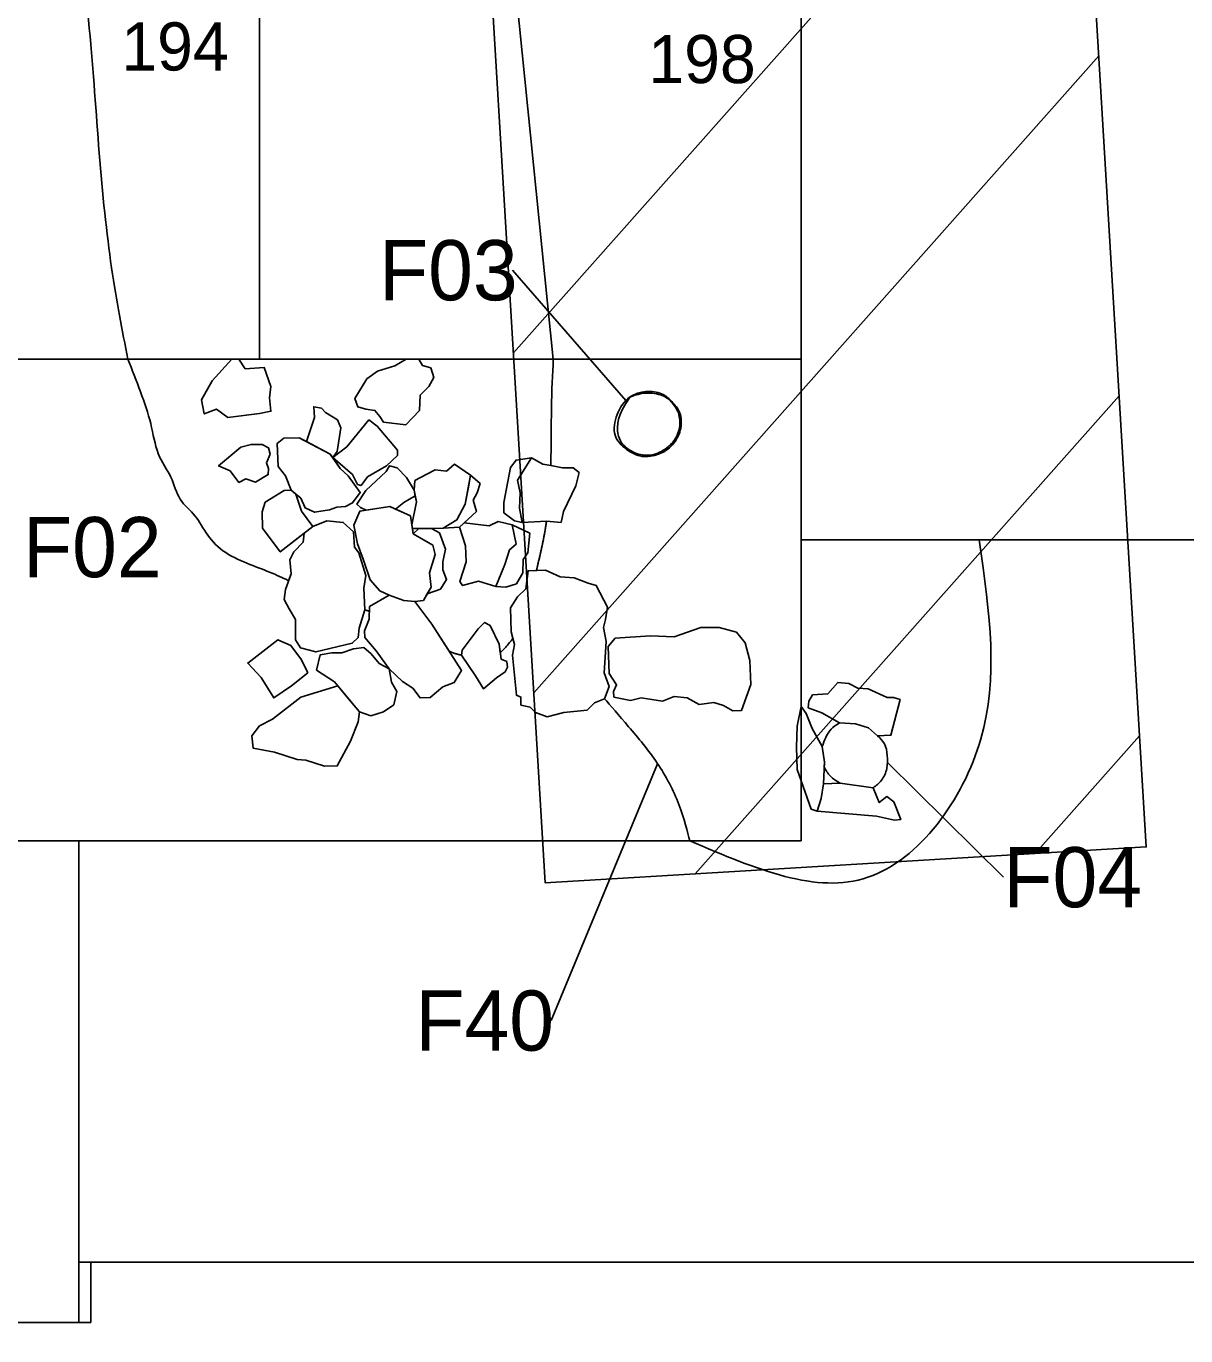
# Model space of a CAD drawing. Extents: x -271.8 to -179.5, y -302.5 to -251.
# Drawn here: x -207.94 to -198.31, y -283.11 to -272.23 of the extents above; entities that cross this region are included whole.
import ezdxf

# ---------------------------------------------------------------- set-up
doc = ezdxf.new("R2010")
doc.units = 0
for name, color, linetype in [('1809 Stonehouse Outline', 7, 'Continuous'), ('Feature 15', 7, 'Continuous'), ('Feature Labels', 7, 'Continuous'), ('Limits of Excavation', 7, 'Continuous'), ('Pi Sunyer Trench', 7, 'Continuous'), ('Posthole', 7, 'Continuous'), ('Postmolds', 7, 'Continuous'), ('Pre-1957 Trench west of 1809 Stonehouse', 7, 'Continuous'), ('Quadrat Boundaries', 7, 'Continuous'), ('Quadrat Numbers', 7, 'Continuous'), ('Stone', 7, 'Continuous')]:
    doc.layers.add(name, color=color, linetype=linetype)

msp = doc.modelspace()

# ---------------------------------------------------------------- linework, layer by layer
at = {"layer": '1809 Stonehouse Outline'}
msp.add_lwpolyline([(-181.041, -259.035), (-201.5, -259.035), (-201.5, -276.5), (-181.041, -276.5)], close=True, dxfattribs=at)
at = {"layer": 'Feature 15'}
for p, q in [((-204.877, -262), (-203.559, -275)), ((-201.5, -276.5), (-201.5, -262)), ((-200.021, -276.5), (-201.5, -276.5))]:
    msp.add_line(p, q, dxfattribs=at)
for points in [[(-203.58, -275.881), (-203.482, -275.901), (-203.395, -275.901), (-203.344, -275.941), (-203.371, -276.052), (-203.475, -276.264), (-203.495, -276.355), (-203.616, -276.344)], [(-203.699, -276.755), (-203.623, -276.751), (-203.502, -276.808), (-203.385, -276.815), (-203.27, -276.859), (-203.203, -276.879), (-203.109, -277.06), (-203.126, -277.161), (-203.143, -277.228), (-203.119, -277.343), (-203.136, -277.605), (-203.096, -277.719), (-203.133, -277.819)], [(-202.752, -277.296), (-202.555, -277.304), (-202.335, -277.227), (-202.181, -277.227), (-202.038, -277.266), (-201.965, -277.354), (-201.926, -277.501), (-201.919, -277.702), (-201.996, -277.918), (-202.069, -277.921), (-202.146, -277.875), (-202.227, -277.852), (-202.347, -277.867), (-202.447, -277.813), (-202.555, -277.802), (-202.651, -277.84), (-202.829, -277.813), (-202.918, -277.833), (-203.056, -277.806), (-203.06, -277.759), (-203.033, -277.705), (-203.095, -277.609), (-203.103, -277.385), (-203.045, -277.316), (-202.752, -277.296)], [(-201.182, -278.02), (-201.329, -277.938), (-201.441, -277.894), (-201.438, -277.841), (-201.405, -277.788), (-201.279, -277.779), (-201.196, -277.685), (-201.105, -277.694), (-201.029, -277.732), (-200.943, -277.738), (-200.785, -277.808), (-200.735, -277.808), (-200.679, -277.826), (-200.755, -278.123), (-200.867, -278.129)], [(-201.367, -278.753), (-201.417, -278.738), (-201.535, -278.406), (-201.538, -278.223), (-201.535, -278.047), (-201.5, -277.885), (-201.458, -277.941), (-201.408, -278.067), (-201.326, -278.217)], [(-200.902, -278.559), (-200.852, -278.682), (-200.79, -278.632), (-200.732, -278.677), (-200.673, -278.824), (-200.726, -278.827), (-200.876, -278.794), (-201.367, -278.753)]]:
    msp.add_lwpolyline(points, dxfattribs=at)
for points in [[(-203.559, -275), (-203.565, -275.116), (-203.579, -275.409), (-203.575, -275.702), (-203.58, -275.881)], [(-202.921, -275.312), (-202.884, -275.287), (-202.788, -275.258), (-202.654, -275.276), (-202.561, -275.358), (-202.492, -275.454), (-202.494, -275.59), (-202.559, -275.719), (-202.681, -275.796), (-202.825, -275.821), (-202.952, -275.757), (-203.07, -275.641), (-203.041, -275.456), (-202.972, -275.346), (-202.921, -275.312)], [(-203.616, -276.344), (-203.625, -276.411), (-203.649, -276.549), (-203.683, -276.684), (-203.699, -276.755)], [(-202.425, -279), (-201.863, -279.239), (-200.884, -279.656), (-199.79, -278.162), (-199.933, -277.13), (-200.021, -276.5)], [(-203.133, -277.819), (-203.088, -277.873), (-202.939, -278.045), (-202.684, -278.345), (-202.499, -278.7), (-202.443, -278.929), (-202.425, -279)], [(-201.326, -278.217), (-201.316, -278.19), (-201.299, -278.141), (-201.256, -278.067), (-201.21, -278.038), (-201.182, -278.02)], [(-200.867, -278.129), (-200.846, -278.147), (-200.801, -278.185), (-200.782, -278.291), (-200.782, -278.4), (-200.828, -278.504), (-200.879, -278.542), (-200.902, -278.559)]]:
    msp.add_open_spline(points, degree=3, dxfattribs=at)
at = {"layer": 'Feature Labels'}
for p, q in [((-202.957, -275.343), (-203.897, -274.26)), ((-203.578, -280.493), (-202.695, -278.361)), ((-199.821, -279.302), (-200.784, -278.348))]:
    msp.add_line(p, q, dxfattribs=at)
at = {"layer": 'Limits of Excavation'}
msp.add_lwpolyline([(-260, -282.5), (-230, -282.5), (-230, -288), (-222, -288), (-222, -283), (-220, -283), (-215.9, -283), (-207.4, -283), (-207.4, -282.5), (-195.9, -282.5), (-195.9, -276.5), (-201.5, -276.5), (-201.5, -262), (-218.4, -262), (-218.4, -260), (-202, -260), (-202, -258.089)], dxfattribs=at)
at = {"layer": 'Pi Sunyer Trench'}
for p, q in [((-203.89, -274.947), (-199.198, -269.657)), ((-203.72, -277.771), (-199.029, -272.48)), ((-202.381, -279.275), (-198.859, -275.303)), ((-199.558, -279.105), (-198.69, -278.127))]:
    msp.add_line(p, q, dxfattribs=at)
msp.add_lwpolyline([(-199.952, -257.089), (-204.943, -257.389), (-203.626, -279.349), (-198.635, -279.05)], close=True, dxfattribs=at)
at = {"layer": 'Posthole'}
msp.add_open_spline([(-202.921, -275.312), (-203.029, -275.464), (-203.041, -275.644), (-202.949, -275.75), (-202.818, -275.807), (-202.692, -275.79), (-202.566, -275.707), (-202.503, -275.584), (-202.506, -275.455), (-202.569, -275.355), (-202.643, -275.295), (-202.792, -275.269), (-202.921, -275.312), (-202.921, -275.312), (-202.921, -275.312)], degree=3, dxfattribs=at)
at = {"layer": 'Postmolds'}
msp.add_line((-201.176, -278.521), (-200.902, -278.559), dxfattribs=at)
for points in [[(-200.867, -278.129), (-200.94, -278.061), (-201.049, -278.029), (-201.182, -278.02)], [(-201.326, -278.217), (-201.308, -278.347), (-201.31, -278.388)]]:
    msp.add_lwpolyline(points, dxfattribs=at)
for points in [[(-201.182, -278.02), (-201.21, -278.038), (-201.256, -278.067), (-201.299, -278.141), (-201.316, -278.19), (-201.326, -278.217)], [(-200.902, -278.559), (-200.879, -278.542), (-200.828, -278.504), (-200.782, -278.4), (-200.782, -278.291), (-200.801, -278.185), (-200.846, -278.147), (-200.867, -278.129)], [(-201.31, -278.388), (-201.295, -278.413), (-201.263, -278.469), (-201.207, -278.502), (-201.176, -278.521)]]:
    msp.add_open_spline(points, degree=3, dxfattribs=at)
at = {"layer": 'Pre-1957 Trench west of 1809 Stonehouse'}
for p, q in [((-203.559, -275), (-204.877, -262)), ((-204.869, -276.245), (-204.745, -276.301)), ((-204.745, -276.301), (-204.734, -276.375)), ((-204.675, -276.405), (-204.729, -276.405)), ((-204.729, -276.405), (-204.722, -276.449)), ((-204.722, -276.449), (-204.675, -276.405)), ((-204.473, -276.402), (-204.571, -276.405)), ((-204.339, -276.395), (-204.473, -276.402)), ((-203.616, -276.344), (-203.818, -276.355))]:
    msp.add_line(p, q, dxfattribs=at)
for points in [[(-206.172, -275), (-206.117, -275.079), (-205.96, -275.068), (-205.904, -275.225), (-205.915, -275.32), (-205.904, -275.432), (-205.999, -275.449), (-206.262, -275.482), (-206.357, -275.415), (-206.458, -275.454), (-206.48, -275.337), (-206.391, -275.18), (-206.228, -275), (-206.172, -275)], [(-204.677, -275), (-204.646, -275.051), (-204.577, -275.071), (-204.55, -275.152), (-204.592, -275.225), (-204.666, -275.298), (-204.669, -275.425), (-204.785, -275.545), (-204.97, -275.522), (-205.001, -275.476), (-205.04, -275.425), (-205.117, -275.414), (-205.182, -275.395), (-205.206, -275.325), (-205.109, -275.163), (-205.02, -275.098), (-204.874, -275.055), (-204.78, -275), (-204.677, -275)], [(-205.608, -275.684), (-205.542, -275.484), (-205.548, -275.394), (-205.484, -275.407), (-205.451, -275.441), (-205.35, -275.504), (-205.323, -275.568), (-205.353, -275.767), (-205.391, -275.816)], [(-205.391, -275.816), (-205.273, -275.726), (-205.091, -275.504), (-205.021, -275.555), (-204.853, -275.756), (-204.853, -275.8), (-204.943, -275.884), (-205.101, -275.975), (-205.155, -276.049), (-205.185, -276.039), (-205.226, -275.958), (-205.391, -275.816)], [(-205.736, -276.086), (-205.783, -275.968), (-205.844, -275.891), (-205.851, -275.699), (-205.797, -275.656), (-205.669, -275.652), (-205.608, -275.684)], [(-205.977, -275.707), (-205.923, -275.734), (-205.911, -275.788), (-205.942, -275.861), (-205.923, -275.908), (-205.927, -275.958), (-206.031, -276.02), (-206.112, -275.993), (-206.17, -276.023), (-206.243, -275.927), (-206.339, -275.885), (-206.154, -275.73), (-206.069, -275.707), (-205.977, -275.707)], [(-205.391, -275.816), (-205.33, -275.908), (-205.263, -275.968), (-205.162, -276.106), (-205.226, -276.193), (-205.286, -276.224), (-205.357, -276.227), (-205.417, -276.25), (-205.542, -276.271), (-205.619, -276.234), (-205.656, -276.153), (-205.696, -276.119)], [(-205.114, -276.253), (-205.159, -276.23), (-205.192, -276.203), (-205.115, -276.089), (-204.947, -275.931), (-204.92, -275.884), (-204.856, -275.901), (-204.779, -275.982), (-204.715, -276.086)], [(-204.715, -276.086), (-204.708, -276.008), (-204.608, -275.955), (-204.54, -275.918), (-204.446, -275.928), (-204.379, -275.871), (-204.248, -275.961)], [(-203.818, -276.355), (-203.882, -276.341), (-203.969, -276.274), (-203.969, -276.19), (-203.915, -275.898), (-203.868, -275.837), (-203.741, -275.817)], [(-203.741, -275.817), (-203.647, -275.871), (-203.58, -275.881)], [(-204.248, -275.961), (-204.167, -276.032), (-204.191, -276.109), (-204.224, -276.17), (-204.198, -276.264), (-204.3, -276.359)], [(-205.628, -276.445), (-205.827, -276.6), (-205.975, -276.402), (-205.978, -276.267), (-205.951, -276.187), (-205.794, -276.089), (-205.736, -276.086)], [(-205.696, -276.119), (-205.649, -276.261), (-205.555, -276.388)], [(-204.705, -276.135), (-204.799, -276.19), (-204.869, -276.245)], [(-204.734, -276.375), (-204.695, -276.183), (-204.705, -276.135)], [(-204.923, -276.96), (-205.001, -276.923), (-205.081, -276.832), (-205.138, -276.66), (-205.185, -276.533), (-205.216, -276.378), (-205.165, -276.261), (-205.114, -276.253)], [(-205.555, -276.388), (-205.441, -276.341), (-205.303, -276.355), (-205.219, -276.432), (-205.209, -276.56), (-205.175, -276.607), (-205.115, -276.795), (-205.132, -276.902), (-205.123, -277.08)], [(-204.571, -276.405), (-204.503, -276.442), (-204.453, -276.576), (-204.476, -276.681), (-204.476, -276.748), (-204.446, -276.828), (-204.497, -276.909), (-204.606, -276.948)], [(-204.036, -276.886), (-204.181, -276.842), (-204.312, -276.879), (-204.335, -276.845), (-204.282, -276.681), (-204.288, -276.55), (-204.339, -276.395)], [(-204.3, -276.359), (-204.093, -276.382), (-204.016, -276.348), (-203.902, -276.375)], [(-203.902, -276.375), (-203.754, -276.445), (-203.771, -276.607), (-203.808, -276.664), (-203.811, -276.775), (-203.865, -276.865), (-203.952, -276.892), (-204.036, -276.886)], [(-205.757, -276.839), (-205.736, -276.781), (-205.747, -276.667), (-205.713, -276.6), (-205.636, -276.519), (-205.628, -276.445)], [(-203.895, -277.32), (-203.909, -277.265), (-203.915, -277.064), (-203.855, -276.973), (-203.788, -276.906), (-203.768, -276.758), (-203.699, -276.755)], [(-205.086, -277.096), (-205.085, -277.054), (-204.923, -276.96)], [(-204.606, -276.948), (-204.638, -277.003), (-204.708, -277.013)], [(-204.708, -277.013), (-204.567, -277.201), (-204.424, -277.425)], [(-204.322, -277.458), (-204.315, -277.417), (-204.184, -277.238), (-204.13, -277.185), (-204.083, -277.212), (-204.009, -277.366), (-204, -277.438)]]:
    msp.add_lwpolyline(points, dxfattribs=at)
for points, degree in [([(-207.511, -270), (-207.528, -270.418), (-207.554, -271.087), (-207.396, -272.279), (-207.338, -273.287), (-207.234, -274.29), (-207.14, -274.756), (-207.092, -275)], 3), ([(-207.092, -275), (-207.058, -275.085), (-206.984, -275.273), (-206.894, -275.534), (-206.856, -275.797), (-206.721, -275.975), (-206.676, -276.175), (-206.521, -276.294), (-206.441, -276.464), (-206.291, -276.615), (-206.074, -276.708), (-205.891, -276.775), (-205.782, -276.827), (-205.757, -276.839)], 3), ([(-203.58, -275.881), (-203.575, -275.702), (-203.579, -275.409), (-203.565, -275.116), (-203.559, -275)], 3), ([(-203.651, -276.543), (-203.637, -276.478), (-203.625, -276.411), (-203.616, -276.344)], 2), ([(-203.699, -276.755), (-203.683, -276.684), (-203.666, -276.614), (-203.651, -276.543)], 2), ([(-205.123, -277.08), (-205.111, -277.085), (-205.098, -277.09), (-205.086, -277.096)], 2), ([(-204, -277.438), (-203.969, -277.408), (-203.934, -277.365), (-203.9, -277.326), (-203.895, -277.32)], 3), ([(-204.424, -277.425), (-204.392, -277.439), (-204.357, -277.449), (-204.322, -277.458)], 2)]:
    msp.add_open_spline(points, degree=degree, dxfattribs=at)
at = {"layer": 'Quadrat Boundaries'}
for p, q in [((-210, -275), (-201.5, -275)), ((-201.5, -275), (-201.5, -279)), ((-201.5, -276.5), (-196, -276.5)), ((-220, -279), (-207.6, -279)), ((-201.5, -279), (-207.6, -279)), ((-207.5, -279), (-207.5, -283)), ((-207.5, -282.5), (-207.5, -279)), ((-196, -282.5), (-207.5, -282.5)), ((-207.5, -283), (-216, -283))]:
    msp.add_line(p, q, dxfattribs=at)
for points in [[(-206, -272), (-206, -275)], [(-201.5, -272), (-201.5, -275)]]:
    msp.add_lwpolyline(points, dxfattribs=at)
at = {"layer": 'Stone'}
for points in [[(-206.228, -275), (-206.391, -275.18), (-206.48, -275.337), (-206.458, -275.454), (-206.357, -275.415), (-206.262, -275.482), (-205.999, -275.449), (-205.904, -275.432), (-205.915, -275.32), (-205.904, -275.225), (-205.96, -275.068), (-206.117, -275.079), (-206.172, -275)], [(-204.78, -275), (-204.874, -275.055), (-205.02, -275.098), (-205.109, -275.163), (-205.206, -275.325), (-205.182, -275.395), (-205.117, -275.414), (-205.04, -275.425), (-205.001, -275.476), (-204.97, -275.522), (-204.785, -275.545), (-204.669, -275.425), (-204.666, -275.298), (-204.592, -275.225), (-204.55, -275.152), (-204.577, -275.071), (-204.646, -275.051), (-204.677, -275)], [(-205.411, -275.787), (-205.608, -275.684), (-205.542, -275.484), (-205.548, -275.394), (-205.484, -275.407), (-205.451, -275.441), (-205.35, -275.504), (-205.323, -275.568), (-205.353, -275.767), (-205.391, -275.816)], [(-205.391, -275.816), (-205.273, -275.726), (-205.091, -275.504), (-205.021, -275.555), (-204.853, -275.756), (-204.853, -275.8), (-204.943, -275.884), (-205.101, -275.975), (-205.155, -276.049), (-205.185, -276.039), (-205.226, -275.958)], [(-205.669, -275.652), (-205.797, -275.656), (-205.851, -275.699), (-205.844, -275.891), (-205.783, -275.968), (-205.736, -276.086), (-205.656, -276.153), (-205.619, -276.234), (-205.542, -276.271), (-205.417, -276.25), (-205.357, -276.227), (-205.286, -276.224), (-205.226, -276.193), (-205.162, -276.106), (-205.263, -275.968), (-205.33, -275.908), (-205.411, -275.787)], [(-206.069, -275.707), (-206.154, -275.73), (-206.339, -275.885), (-206.243, -275.927), (-206.17, -276.023), (-206.112, -275.993), (-206.031, -276.02), (-205.927, -275.958), (-205.923, -275.908), (-205.942, -275.861), (-205.911, -275.788), (-205.923, -275.734), (-205.977, -275.707)], [(-204.917, -276.224), (-205.114, -276.253), (-205.159, -276.23), (-205.192, -276.203), (-205.115, -276.089), (-204.947, -275.931), (-204.92, -275.884), (-204.856, -275.901), (-204.779, -275.982), (-204.715, -276.086), (-204.705, -276.135), (-204.799, -276.19), (-204.869, -276.245)], [(-204.571, -276.405), (-204.675, -276.405), (-204.729, -276.405), (-204.734, -276.375), (-204.695, -276.183), (-204.715, -276.086), (-204.708, -276.008), (-204.608, -275.955), (-204.54, -275.918), (-204.446, -275.928), (-204.379, -275.871), (-204.248, -275.961), (-204.265, -276.076), (-204.292, -276.203), (-204.359, -276.334), (-204.473, -276.402)], [(-203.741, -275.817), (-203.855, -276.005), (-203.835, -276.109), (-203.838, -276.173), (-203.841, -276.237), (-203.818, -276.355), (-203.882, -276.341), (-203.969, -276.274), (-203.969, -276.19), (-203.915, -275.898), (-203.868, -275.837)], [(-203.741, -275.817), (-203.855, -276.005), (-203.835, -276.109), (-203.841, -276.237), (-203.818, -276.355), (-203.616, -276.344), (-203.495, -276.355), (-203.475, -276.264), (-203.371, -276.052), (-203.344, -275.941), (-203.395, -275.901), (-203.482, -275.901), (-203.58, -275.881), (-203.647, -275.871)], [(-204.473, -276.402), (-204.359, -276.334), (-204.292, -276.203), (-204.248, -275.961), (-204.167, -276.032), (-204.191, -276.109), (-204.224, -276.17), (-204.198, -276.264), (-204.339, -276.395)], [(-205.696, -276.119), (-205.736, -276.086), (-205.794, -276.089), (-205.951, -276.187), (-205.978, -276.267), (-205.975, -276.402), (-205.827, -276.6), (-205.555, -276.388), (-205.649, -276.261)], [(-204.708, -277.013), (-204.799, -277.003), (-204.923, -276.96), (-205.001, -276.923), (-205.081, -276.832), (-205.138, -276.66), (-205.185, -276.533), (-205.216, -276.378), (-205.165, -276.261), (-204.917, -276.224), (-204.745, -276.301), (-204.722, -276.449), (-204.56, -276.543), (-204.54, -276.62), (-204.587, -276.775), (-204.574, -276.892), (-204.638, -277.003)], [(-205.555, -276.388), (-205.628, -276.445), (-205.636, -276.519), (-205.713, -276.6), (-205.747, -276.667), (-205.736, -276.781), (-205.783, -276.912), (-205.794, -276.996), (-205.753, -277.074), (-205.699, -277.161), (-205.699, -277.329), (-205.659, -277.396), (-205.531, -277.43), (-205.229, -277.359), (-205.179, -277.312), (-205.172, -277.232), (-205.123, -277.08), (-205.132, -276.902), (-205.115, -276.795), (-205.175, -276.607), (-205.209, -276.56), (-205.219, -276.432), (-205.303, -276.355), (-205.441, -276.341)], [(-204.722, -276.449), (-204.675, -276.405), (-204.571, -276.405), (-204.503, -276.442), (-204.453, -276.576), (-204.476, -276.681), (-204.476, -276.748), (-204.446, -276.828), (-204.497, -276.909), (-204.606, -276.948), (-204.574, -276.892), (-204.587, -276.775), (-204.54, -276.62), (-204.56, -276.543)], [(-204.339, -276.395), (-204.3, -276.359), (-204.093, -276.382), (-204.016, -276.348), (-203.902, -276.375), (-203.868, -276.536), (-203.922, -276.583), (-203.962, -276.704), (-204.036, -276.886), (-204.181, -276.842), (-204.312, -276.879), (-204.335, -276.845), (-204.282, -276.681), (-204.288, -276.55)], [(-203.902, -276.375), (-203.868, -276.536), (-203.922, -276.583), (-203.962, -276.704), (-204.036, -276.886), (-203.952, -276.892), (-203.865, -276.865), (-203.811, -276.775), (-203.808, -276.664), (-203.771, -276.607), (-203.754, -276.445)], [(-203.828, -277.874), (-203.828, -277.806), (-203.865, -277.79), (-203.899, -277.457), (-203.882, -277.37), (-203.909, -277.265), (-203.915, -277.064), (-203.855, -276.973), (-203.788, -276.906), (-203.768, -276.758), (-203.623, -276.751), (-203.502, -276.808), (-203.385, -276.815), (-203.27, -276.859), (-203.203, -276.879), (-203.109, -277.06), (-203.126, -277.161), (-203.143, -277.228), (-203.119, -277.343), (-203.136, -277.605), (-203.096, -277.719), (-203.133, -277.819), (-203.217, -277.853), (-203.277, -277.914), (-203.472, -277.934), (-203.61, -277.971), (-203.707, -277.934), (-203.751, -277.89)], [(-204.923, -277.571), (-205.031, -277.423), (-205.125, -277.312), (-205.128, -277.255), (-205.088, -277.158), (-205.085, -277.054), (-204.923, -276.96), (-204.799, -277.003), (-204.708, -277.013), (-204.567, -277.201), (-204.322, -277.585), (-204.382, -277.685), (-204.476, -277.722), (-204.581, -277.81), (-204.665, -277.813), (-204.725, -277.732), (-204.812, -277.675)], [(-203.959, -277.595), (-204.03, -277.645), (-204.14, -277.736), (-204.204, -277.628), (-204.322, -277.458), (-204.315, -277.417), (-204.184, -277.238), (-204.13, -277.185), (-204.083, -277.212), (-204.009, -277.366), (-203.993, -277.49), (-203.946, -277.511), (-203.939, -277.558)], [(-203.045, -277.316), (-203.103, -277.385), (-203.095, -277.609), (-203.033, -277.705), (-203.06, -277.759), (-203.056, -277.806), (-202.918, -277.833), (-202.829, -277.813), (-202.651, -277.84), (-202.555, -277.802), (-202.447, -277.813), (-202.347, -277.867), (-202.227, -277.852), (-202.146, -277.875), (-202.069, -277.921), (-201.996, -277.918), (-201.919, -277.702), (-201.926, -277.501), (-201.965, -277.354), (-202.038, -277.266), (-202.181, -277.227), (-202.335, -277.227), (-202.555, -277.304), (-202.752, -277.296)], [(-205.599, -277.605), (-205.733, -277.712), (-205.881, -277.813), (-205.985, -277.642), (-206.096, -277.524), (-205.847, -277.329), (-205.74, -277.376), (-205.649, -277.497)], [(-205.075, -277.961), (-205.169, -277.927), (-205.377, -277.679), (-205.525, -277.581), (-205.495, -277.454), (-205.397, -277.437), (-205.316, -277.437), (-205.219, -277.406), (-205.132, -277.393), (-205.071, -277.447), (-205.004, -277.527), (-204.923, -277.571), (-204.903, -277.682), (-204.859, -277.759), (-204.883, -277.87), (-204.97, -277.927)], [(-205.169, -277.927), (-205.273, -277.803), (-205.349, -277.712), (-205.656, -277.806), (-205.891, -277.988), (-205.998, -278.045), (-206.062, -278.129), (-206.052, -278.23), (-205.874, -278.263), (-205.686, -278.324), (-205.615, -278.331), (-205.458, -278.381), (-205.353, -278.378), (-205.243, -278.173), (-205.179, -278.011)], [(-200.679, -277.826), (-200.755, -278.123), (-200.867, -278.129), (-200.94, -278.061), (-201.049, -278.029), (-201.182, -278.02), (-201.329, -277.938), (-201.441, -277.894), (-201.438, -277.841), (-201.405, -277.788), (-201.279, -277.779), (-201.196, -277.685), (-201.105, -277.694), (-201.029, -277.732), (-200.943, -277.738), (-200.785, -277.808), (-200.735, -277.808)], [(-201.5, -277.885), (-201.535, -278.047), (-201.538, -278.223), (-201.535, -278.406), (-201.417, -278.738), (-201.367, -278.753), (-201.335, -278.647), (-201.314, -278.526), (-201.308, -278.347), (-201.326, -278.217), (-201.408, -278.067), (-201.458, -277.941)], [(-200.673, -278.824), (-200.732, -278.677), (-200.79, -278.632), (-200.852, -278.682), (-200.902, -278.559), (-201.176, -278.521), (-201.314, -278.526), (-201.335, -278.647), (-201.367, -278.753), (-200.876, -278.794), (-200.726, -278.827)]]:
    msp.add_lwpolyline(points, close=True, dxfattribs=at)

# ---------------------------------------------------------------- texts
at = {"layer": 'Feature Labels'}
for s, p in [('F03', (-205.007, -274.51)), ('F02', (-207.964, -276.81)), ('F04', (-199.821, -279.552)), ('F40', (-204.705, -280.743))]:
    msp.add_text(s, height=0.5, dxfattribs=at).set_placement(p)
at = {"layer": 'Quadrat Numbers'}
for s, p in [('194', (-207.147, -272.601)), ('198', (-202.77, -272.706))]:
    msp.add_text(s, height=0.4, dxfattribs=at).set_placement(p)

doc.saveas('drawing.dxf')
